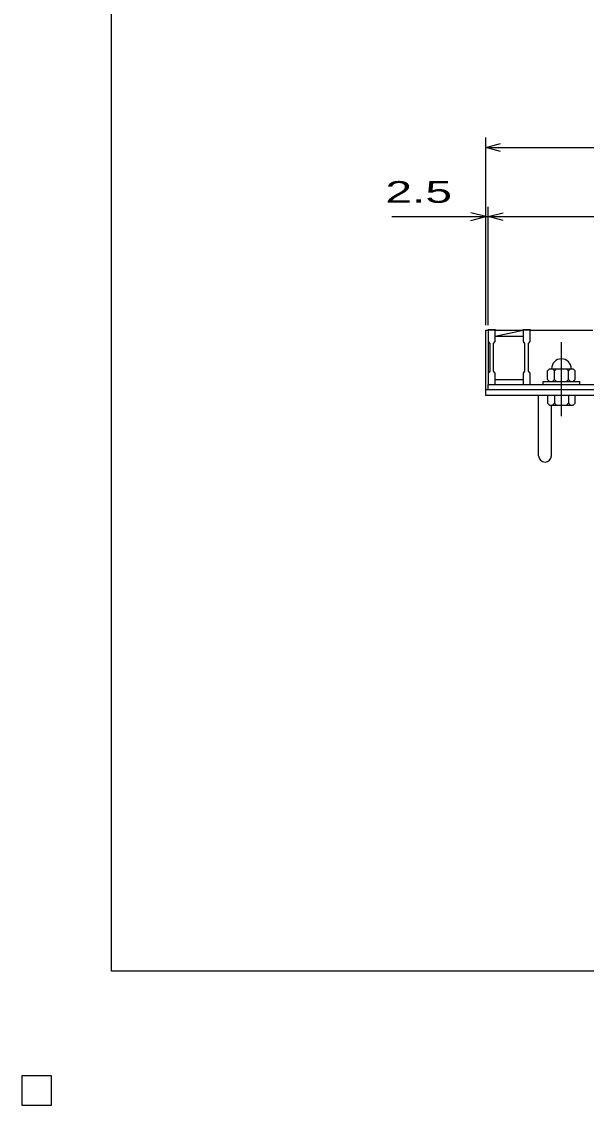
# Model space of a CAD drawing. Units: millimetres, scale not verified. Extents: x -1820 to 1731, y -1282 to 1054.
# Drawn here: x -1820 to -1249, y -1282 to -185 of the extents above; entities that cross this region are included whole.
import ezdxf
from ezdxf.enums import TextEntityAlignment as Align

# ---------------------------------------------------------------- set-up
doc = ezdxf.new("R2010")
doc.units = ezdxf.units.MM
doc.header["$LTSCALE"] = 10
doc.linetypes.add('CHAIN', pattern=[18.5, 12, -1.5, 3.5, -1.5])
for name, color, linetype, lineweight in [('0_2', 150, 'Continuous', 25), ('16', 3, 'Continuous', 25), ('19', 6, 'Continuous', 25), ('22', 4, 'Continuous', 25)]:
    doc.layers.add(name, color=color, linetype=linetype, lineweight=lineweight)
doc.styles.add('ベクトル', font='')
doc.styles.get('ベクトル').set_extended_font_data('ベクトル')

msp = doc.modelspace()

# ---------------------------------------------------------------- linework, layer by layer
at = {"layer": '0_2'}
for p, q in [((-1729, -1146.5), (-1729, 1053.5)), ((1731, -1146.5), (-1729, -1146.5))]:
    msp.add_line(p, q, dxfattribs=at)
at = {"layer": '16'}
for p, q in [((-1348, -497.5), (-1348, -496.8)), ((-1348, -496.8), (-1341, -496.8)), ((-1348, -497.5), (-1348, -509)), ((-1341, -497.5), (-1348, -497.5)), ((-1348, -497.5), (-1348, -547.5)), ((-1341, -496.8), (-1341, -497.5)), ((-1341, -509), (-1341, -497.5)), ((-1341, -497.5), (-1312.7, -497.5)), ((-1341, -503.5), (-1312.7, -497.5)), ((-1341, -503.5), (-1312.7, -503.5)), ((-1312.7, -497.5), (-1312.7, -496.8)), ((-1312.7, -496.8), (-1305.7, -496.8)), ((-1312.7, -497.5), (-1312.7, -509)), ((-1305.7, -497.5), (-1312.7, -497.5)), ((-1305.7, -496.8), (-1305.7, -497.5)), ((-1305.7, -509), (-1305.7, -497.5)), ((-1305.7, -497.5), (-1242.1, -497.5)), ((-1348, -509), (-1346.5, -511)), ((-1346.5, -511), (-1346.5, -539)), ((-1342.5, -511), (-1341, -509)), ((-1342.5, -539), (-1342.5, -511)), ((-1312.7, -509), (-1311.2, -511)), ((-1311.2, -511), (-1311.2, -539)), ((-1307.2, -511), (-1305.7, -509)), ((-1307.2, -539), (-1307.2, -511)), ((-1285.9, -536.5), (-1287.9, -538.5)), ((-1285.9, -536.5), (-1261.9, -536.5)), ((-1280.9, -538.5), (-1282.9, -536.5)), ((-1280.9, -538.5), (-1278.9, -536.5)), ((-1266.9, -538.5), (-1268.9, -536.5)), ((-1266.9, -538.5), (-1264.9, -536.5)), ((-1259.9, -538.5), (-1261.9, -536.5)), ((-1346.5, -539), (-1348, -541)), ((-1348, -541), (-1348, -552.5)), ((-1341, -541), (-1342.5, -539)), ((-1341, -552.5), (-1341, -541)), ((-1341, -547.5), (-1312.7, -547.5)), ((-1311.2, -539), (-1312.7, -541)), ((-1312.7, -541), (-1312.7, -552.5)), ((-1305.7, -541), (-1307.2, -539)), ((-1305.7, -552.5), (-1305.7, -541)), ((-1287.9, -547.5), (-1287.9, -538.5)), ((-1287.9, -547.5), (-1285.9, -549.5)), ((-1282.9, -549.5), (-1280.9, -547.5)), ((-1280.9, -547.5), (-1280.9, -538.5)), ((-1280.9, -547.5), (-1278.9, -549.5)), ((-1268.9, -549.5), (-1266.9, -547.5)), ((-1266.9, -547.5), (-1266.9, -538.5)), ((-1266.9, -547.5), (-1264.9, -549.5)), ((-1261.9, -549.5), (-1259.9, -547.5)), ((-1259.9, -547.5), (-1259.9, -538.5)), ((-1348, -552.5), (-1341, -552.5)), ((-1348, -552.5), (-353, -552.5)), ((-1348, -557.5), (-1348, -552.5)), ((-1348, -557.5), (-353, -557.5)), ((-1312.7, -552.5), (-1305.7, -552.5)), ((-1305.7, -552.5), (-1242.1, -552.5)), ((-1292.4, -552.5), (-1292.4, -549.5)), ((-1292.4, -549.5), (-1255.4, -549.5)), ((-1292.4, -552.5), (-1255.4, -552.5)), ((-1255.4, -552.5), (-1255.4, -549.5)), ((-1790, -1252.5), (-1820, -1252.5)), ((-1820, -1252.5), (-1820, -1282.5)), ((-1790, -1252.5), (-1820, -1252.5)), ((-1820, -1252.5), (-1820, -1282.5)), ((-1790, -1252.5), (-1820, -1252.5)), ((-1820, -1252.5), (-1820, -1282.5)), ((-1790, -1252.5), (-1820, -1252.5)), ((-1820, -1252.5), (-1820, -1282.5)), ((-1790, -1252.5), (-1820, -1252.5)), ((-1820, -1252.5), (-1820, -1282.5)), ((-1790, -1282.5), (-1790, -1252.5)), ((-1790, -1282.5), (-1790, -1252.5)), ((-1790, -1282.5), (-1790, -1252.5)), ((-1790, -1282.5), (-1790, -1252.5)), ((-1790, -1282.5), (-1790, -1252.5)), ((-1820, -1282.5), (-1790, -1282.5)), ((-1820, -1282.5), (-1790, -1282.5)), ((-1820, -1282.5), (-1790, -1282.5)), ((-1820, -1282.5), (-1790, -1282.5)), ((-1820, -1282.5), (-1790, -1282.5))]:
    msp.add_line(p, q, dxfattribs=at)
at = {"layer": '16', "linetype": 'CHAIN'}
msp.add_line((-1273.9, -584.5), (-1273.9, -509.5), dxfattribs=at)
at = {"layer": '16'}
msp.add_arc((-1273.9, -536.5), 10, 0, 180, dxfattribs=at)
at = {"layer": '19'}
for p, q in [((-1350.5, -557.5), (-1350.5, -497.5)), ((-1350.5, -497.5), (-1348, -497.5)), ((-1350.5, -557.5), (-350.5, -557.5)), ((-1350.5, -563.5), (-1350.5, -557.5)), ((-350.5, -563.5), (-1350.5, -563.5)), ((-1297, -624.61), (-1297, -563.5)), ((-1287.9, -563.5), (-1287.9, -571.5)), ((-1259.9, -563.5), (-1287.9, -563.5)), ((-1280.9, -563.5), (-1280.9, -571.5)), ((-1266.9, -563.5), (-1266.9, -571.5)), ((-1259.9, -571.5), (-1259.9, -563.5)), ((-1287.9, -571.5), (-1285.9, -573.5)), ((-1285.9, -573.5), (-1261.9, -573.5)), ((-1284, -624.61), (-1284, -573.5)), ((-1280.9, -571.5), (-1282.9, -573.5)), ((-1278.9, -573.5), (-1280.9, -571.5)), ((-1266.9, -571.5), (-1268.9, -573.5)), ((-1264.9, -573.5), (-1266.9, -571.5)), ((-1261.9, -573.5), (-1259.9, -571.5))]:
    msp.add_line(p, q, dxfattribs=at)
msp.add_arc((-1290.5, -624.61), 6.5, 180, 0, dxfattribs=at)
at = {"layer": '22'}
for p, q in [((-1350.5, -492.5), (-1350.5, -302.5)), ((-1350.5, -312.5), (-1335.5, -308.5)), ((-1335.5, -316.5), (-1350.5, -312.5)), ((-1350.5, -312.5), (-350.5, -312.5)), ((-1350.5, -492.5), (-1350.5, -372.5)), ((-1348, -492.5), (-1348, -372.5)), ((-1445.5, -382.5), (-1350.5, -382.5)), ((-1350.5, -382.5), (-1365.5, -378.5)), ((-1365.5, -386.5), (-1350.5, -382.5)), ((-1350.5, -382.5), (-1348, -382.5)), ((-1348, -382.5), (-1333, -378.5)), ((-1333, -386.5), (-1348, -382.5)), ((-1348, -382.5), (-353, -382.5))]:
    msp.add_line(p, q, dxfattribs=at)
at = {"layer": '22', "color": 2}
for p, q in [((-1790, -1252.5), (-1820, -1252.5)), ((-1820, -1252.5), (-1820, -1282.5)), ((-1790, -1252.5), (-1820, -1252.5)), ((-1820, -1252.5), (-1820, -1282.5)), ((-1790, -1252.5), (-1820, -1252.5)), ((-1820, -1252.5), (-1820, -1282.5)), ((-1790, -1282.5), (-1790, -1252.5)), ((-1790, -1282.5), (-1790, -1252.5)), ((-1790, -1282.5), (-1790, -1252.5)), ((-1820, -1282.5), (-1790, -1282.5)), ((-1820, -1282.5), (-1790, -1282.5)), ((-1820, -1282.5), (-1790, -1282.5))]:
    msp.add_line(p, q, dxfattribs=at)

# ---------------------------------------------------------------- texts
at = {"layer": '22', "color": 2, "style": 'ベクトル', "width": 1.65}
msp.add_text(' 2.5 ', height=21.99, dxfattribs=at).set_placement((-1465.5, -357.5), align=Align.MIDDLE_LEFT)

doc.saveas('drawing.dxf')
